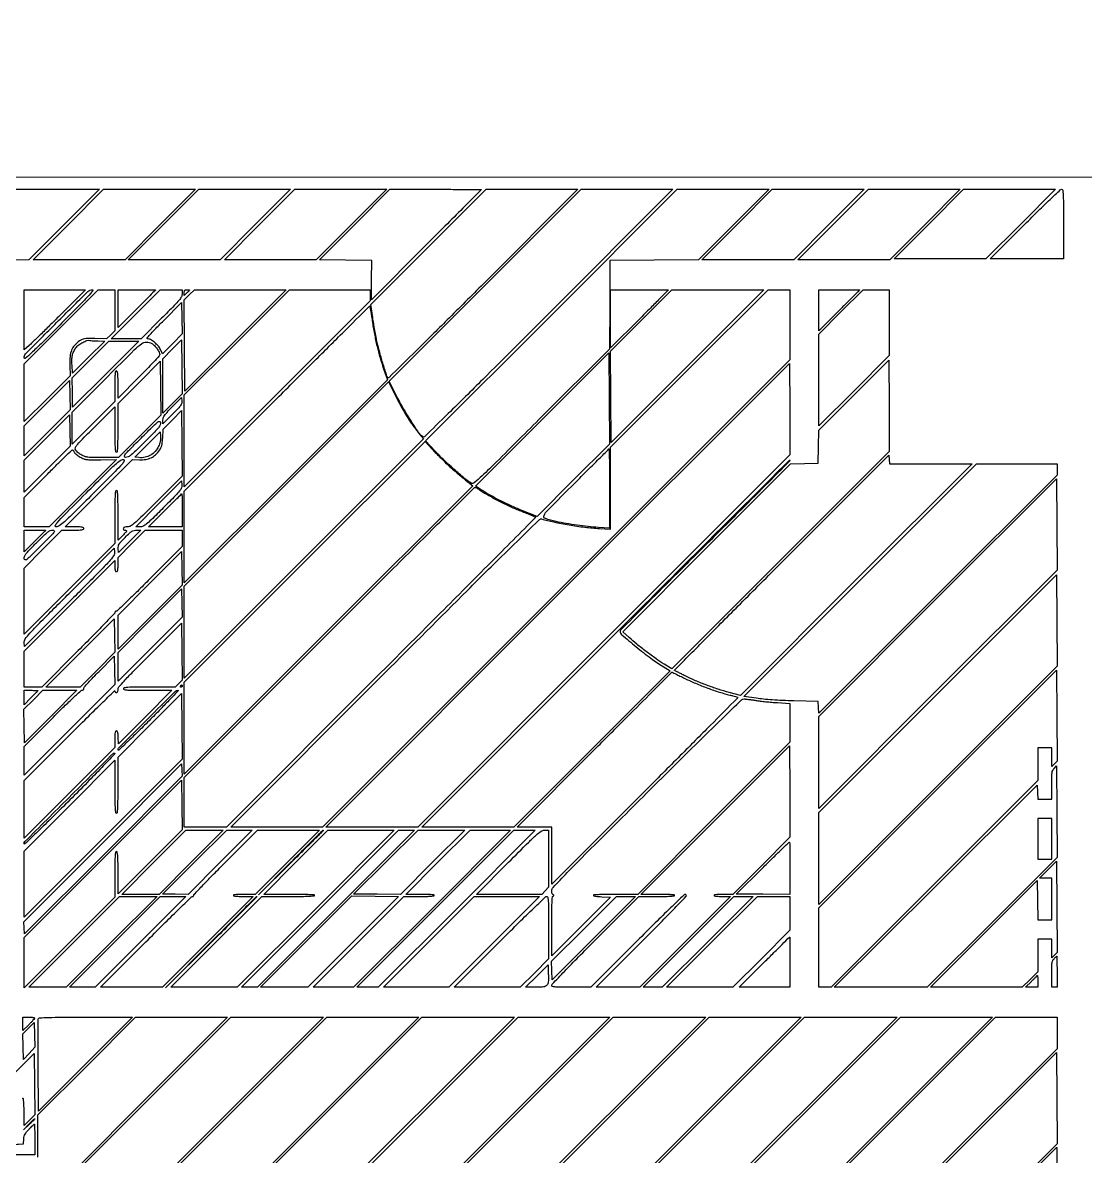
# Model space of a CAD drawing. Extents: x 0 to 1066, y 0 to 761.
# Drawn here: x 296.1 to 380.2, y 671.6 to 761.4 of the extents above; entities that cross this region are included whole.
import ezdxf

# ---------------------------------------------------------------- set-up
doc = ezdxf.new("R2010")
doc.units = 0
doc.header["$MEASUREMENT"] = 0

msp = doc.modelspace()

# ---------------------------------------------------------------- linework, layer by layer
for points in [[(183.390323, 95.266879, 0.000001), (192.989143, 95.254457, 0.000118)], [(297.2844, 671.5548), (297.2844, 673.225309), (297.2844, 674.895818), (301.154505, 678.766609), (305.02461, 682.6374), (308.662682, 682.6374), (312.300754, 682.6374), (293.9004, 664.2369, -0.000357)], [(295.48665, 678.259435), (296.9883, 679.762887), (297.010778, 677.332029), (297.033257, 674.901171), (296.608928, 674.476843), (296.1846, 674.052514), (296.1846, 675.130157, 0.006036), (296.179195, 675.577876, 0.013551), (296.16179, 675.917239, 0.008579), (296.137133, 676.174631, 0.381589), (296.1, 676.2078, 0.384315), (296.062573, 676.174047, 0.007604)], [(280.73336, 651.112226, -0.000025), (275.459047, 645.880515, -0.197846)]]:
    msp.add_lwpolyline(points, format="xyb")
for points in [[(409.06215, 749.15415), (40.8618, 749.132981), (40.8618, 380.65769), (40.8618, 12.1824), (501.2973, 12.1824), (961.7328, 12.1824), (961.7328, 380.646631), (961.7328, 749.110861), (961.41555, 749.1633, 0.040886), (961.153339, 749.184871, 0.000002), (934.190609, 749.194398, 0.000089), (904.448031, 749.199508, 0.000054), (869.1804, 749.195529, -0.000029), (813.61687, 749.186499, -0.000004), (696.10453, 749.175037, -0.000004), (556.774728, 749.163736, -0.000004)], [(332.3934, 748.180942, -0.198282), (332.387187, 748.165891, -0.000008), (331.115735, 746.888303, -0.000384), (329.711681, 745.479687, -0.000231), (328.043903, 743.810602), (323.694405, 739.461719), (323.708153, 741.01911), (323.7219, 742.5765), (321.651228, 742.599197), (319.580555, 742.621895), (322.369847, 745.412147), (325.159139, 748.2024), (328.776269, 748.2024, -0.000556), (330.163261, 748.200858, -0.000927), (331.330868, 748.196097, -0.000035), (332.384623, 748.189772, -0.412437)], [(332.567524, 740.720224, -0.000626), (329.694215, 737.85397, -0.001043), (327.265325, 735.447165, -0.000045), (325.070269, 733.28151, -0.34592), (325.023867, 733.276268, -0.178098), (324.92487, 733.402587, -0.002555), (324.630655, 734.330279, -0.007754), (324.354705, 735.266973, -0.013036), (324.155926, 736.0623, -0.006914), (324.066176, 736.493915, -0.003746), (323.967128, 737.027028, -0.003731), (323.874411, 737.571252, -0.005885), (323.803849, 738.03968), (323.658744, 739.086459), (328.216128, 743.64443), (332.773512, 748.2024), (336.411427, 748.2024), (340.049342, 748.2024)], [(337.72707, 738.35037, -0.000394), (332.513795, 733.145166, -0.00235), (329.778598, 730.444022, -0.000585), (327.891198, 728.601878, -0.383503), (327.756977, 728.596548, -0.068904), (327.43691, 728.946741, -0.008329), (326.857842, 729.818684, -0.010609), (326.260037, 730.79733, -0.014709), (325.769276, 731.700538), (325.108427, 733.006976), (332.705787, 740.604688), (340.303147, 748.2024), (343.940988, 748.2024), (347.578828, 748.2024)], [(352.402212, 745.411512), (349.612285, 742.620625), (346.099993, 742.598562), (342.5877, 742.5765), (342.565638, 739.064438), (342.543576, 735.552376), (337.17669, 730.18599, -0.000399), (333.605065, 726.620391, -0.007408), (332.459078, 725.511519, -0.016017), (331.835314, 724.962122, -0.304264), (331.589315, 724.937606, -0.05228), (331.17003, 725.221914, -0.00637), (330.328453, 725.949771, -0.008224), (329.458454, 726.747758, -0.01469), (328.773972, 727.435915), (327.988645, 728.273277), (337.952938, 738.237839), (347.917231, 748.2024), (351.554685, 748.2024), (355.192139, 748.2024)], [(378.5004, 745.4529), (378.5004, 742.7034), (375.603338, 742.7034), (372.706276, 742.7034), (375.4548, 745.4529, -0.002502), (376.52384, 746.511668, -0.004074), (377.443043, 747.398399, -0.000949), (378.251154, 748.16244, -0.191147), (378.351862, 748.2024, -0.366448), (378.440898, 748.127024, -0.027962), (378.478107, 747.789755, -0.012466), (378.49693, 747.141799, -0.001027)], [(299.018039, 738.213982, -0.001413), (298.211349, 737.409357, -0.001828), (297.466492, 736.675976, -0.001377), (296.838304, 736.065348, -0.016325), (296.58645, 735.837305), (296.1846, 735.496644), (296.1846, 737.873322), (296.1846, 740.25), (298.616189, 740.25), (301.047778, 740.25)], [(303.3756, 738.617469), (303.3756, 736.984939), (303.05081, 736.667789), (302.726019, 736.35064), (301.80296, 736.37567, 0.00519), (301.239261, 736.385101, 0.038928), (300.972995, 736.36604, 0.072425), (300.785232, 736.309215, 0.043726), (300.5838, 736.192306, 0.052026), (300.18225, 735.842085, 0.091253), (299.945974, 735.471514, 0.075565), (299.83145, 734.992687, 0.026695), (299.80985, 734.2857), (299.829171, 733.4397), (298.006885, 731.621538), (296.1846, 729.803376), (296.1846, 732.086391), (296.1846, 734.369406), (299.123997, 737.309703), (302.063394, 740.25), (302.719497, 740.25), (303.3756, 740.25)], [(299.018219, 737.456523, -0.001313), (297.528088, 735.973049, -0.008472), (296.761256, 735.238956, -0.009713), (296.284805, 734.81495, -0.587115), (296.198156, 734.846972, -0.238168), (296.303346, 735.17244, -0.00122), (298.766317, 737.648918, -0.001387), (301.227059, 740.097488, -0.197548), (301.598008, 740.25, -0.637399), (301.635165, 740.170218, -0.011646), (301.232024, 739.712752, -0.008559), (300.506192, 738.953301, -0.001282)], [(308.7054, 739.933544, -0.120621), (308.646955, 739.694802, -0.054168), (308.466567, 739.424451, -0.020207), (308.080243, 738.998828, -0.001865), (307.077664, 737.987744), (305.449927, 736.3584), (304.265403, 736.3584), (303.08088, 736.3584), (305.0253, 738.3042), (306.96972, 740.25), (307.83756, 740.25), (308.7054, 740.25)], [(306.5904, 740.227943, -0.19707), (306.584107, 740.212598, -0.000076), (306.155503, 739.778002, -0.001152), (305.677558, 739.295749, -0.000699), (305.1099, 738.7272), (303.6294, 737.248513), (303.6294, 738.749257), (303.6294, 740.25), (305.1099, 740.25, -0.001396), (305.677598, 740.248415, -0.002328), (306.155503, 740.243521, -0.000219), (306.581497, 740.236988, -0.409602)], [(309.2976, 740.222447, -0.184988), (309.291006, 740.205234, -0.005011), (309.235472, 740.144621, -0.009762), (309.167152, 740.07434, -0.006459), (309.0861, 739.9962), (308.8746, 739.797506), (308.8746, 740.023753, -0.03903), (308.883779, 740.141159, -0.150031), (308.915521, 740.206225, -0.160006), (308.976911, 740.239903, -0.04614), (309.0861, 740.25, -0.012232), (309.167187, 740.248016, -0.020157), (309.235472, 740.241906, -0.015163), (309.288605, 740.233339, -0.359543)], [(356.8428, 737.479422), (356.8428, 734.708845), (338.336622, 716.202522), (319.830445, 697.6962), (316.192682, 697.6962), (312.55492, 697.6962), (324.77951, 709.923765, -0.000315), (331.292463, 716.430108, -0.001921), (334.672382, 719.776533, -0.000453), (336.998178, 722.057513, -0.27274), (337.1733, 722.100784, 0.020312), (338.137282, 721.854974, 0.010891), (339.344104, 721.626285, 0.010721), (340.609663, 721.442703, 0.014412), (341.76285, 721.334223), (342.63, 721.277803), (342.63, 724.524439), (342.63, 727.771074), (348.869036, 734.010537), (355.108071, 740.25), (355.975436, 740.25), (356.8428, 740.25)], [(347.1984, 740.228262, -0.197716), (347.192149, 740.213072, -0.000031), (346.527416, 739.542272, -0.000739), (345.790038, 738.800451, -0.000446), (344.9142, 737.9235), (342.63, 735.640475), (342.63, 737.945238), (342.63, 740.25), (344.9142, 740.25, -0.000892), (345.790078, 740.248438, -0.001487), (346.527416, 740.243615, -0.000089), (347.189555, 740.237195, -0.411325)], [(362.3418, 740.228015, -0.197214), (362.335516, 740.212704, -0.000064), (361.869626, 739.740805, -0.001059), (361.350718, 739.217559, -0.000641), (360.7344, 738.6003), (359.127, 736.99457), (359.127, 738.622285), (359.127, 740.25), (360.7344, 740.25, -0.001282), (361.350758, 740.24842, -0.002138), (361.869626, 740.243542, -0.000184), (362.332909, 740.237035, -0.409998)], [(307.932804, 735.966457), (307.155487, 735.185895), (306.986473, 735.527502, 0.066514), (306.79785, 735.807832, 0.04069), (306.509688, 736.084111, 0.040528), (306.202509, 736.295169, 0.130989), (305.96529, 736.3584, -0.617556), (305.936224, 736.416431, -0.019292), (306.150894, 736.681516, -0.013347), (306.54026, 737.102865, -0.003006), (307.225833, 737.797722), (308.6631, 739.237045), (308.68661, 737.992032), (308.71012, 736.747019)], [(323.759058, 737.79118, 0.009728), (323.932828, 736.751479, 0.011642), (324.138173, 735.780169, 0.012248), (324.377699, 734.865489, 0.01363), (324.654177, 733.99601), (324.961308, 733.114119), (316.917954, 725.070765), (308.8746, 717.027411), (308.8746, 720.664974), (308.8746, 724.302537), (316.210034, 731.638335, -0.000296), (319.024475, 734.44959, -0.000493), (321.39748, 736.812445, -0.00001), (323.549572, 738.951026, -0.413286), (323.568604, 738.950996, -0.156476), (323.579885, 738.929059, -0.000443), (323.634094, 738.600756, -0.002562), (323.693247, 738.228614, -0.00159)], [(302.063242, 736.190355), (302.569784, 736.1892), (301.301842, 734.918333), (300.0339, 733.647467), (299.987701, 734.262683, -0.02215), (299.973582, 734.723001, -0.051227), (300.013563, 735.066135, -0.060668), (300.116353, 735.357138, -0.044366), (300.295468, 735.649672, -0.069896), (300.518053, 735.875735, -0.040425), (300.839272, 736.082888, -0.03965), (301.165615, 736.225782, -0.147199), (301.3875, 736.234919, 0.038476), (301.483636, 736.217999, 0.007864), (301.655794, 736.203922, 0.00824), (301.856905, 736.193985, 0.007654)], [(306.2956, 735.992335, -0.063535), (306.509697, 735.822142, -0.037339), (306.720139, 735.57108, -0.036884), (306.880969, 735.308304, -0.119436), (306.9288, 735.110923, -0.185225), (306.891163, 735.012812, -0.002445), (306.444201, 734.520829, -0.006624), (305.911411, 733.95533, -0.004255), (305.2791, 733.3128), (303.6294, 731.664727), (303.6294, 732.742564, 0.003775), (303.624967, 733.329666, 0.02553), (303.60576, 733.619611, 0.058137), (303.56912, 733.773773, 0.315184), (303.5025, 733.8204, 0.327109), (303.434987, 733.77094, 0.050401), (303.398975, 733.598193, 0.022926), (303.379941, 733.275759, 0.00328), (303.3756, 732.614057), (303.3756, 731.407714), (301.6836, 729.7173), (299.9916, 728.026886), (299.9916, 729.294633), (299.9916, 730.56238), (302.836249, 733.407952, -0.001261), (304.918541, 735.480441, -0.034737), (305.502501, 735.983459, -0.163245), (305.883217, 736.108776, -0.135597)], [(305.344043, 728.642401), (303.6717, 726.971793), (302.38496, 726.962467, -0.003481), (301.608367, 726.962245, -0.026331), (301.242459, 726.983978, -0.053303), (300.996329, 727.038625, -0.046796), (300.755654, 727.145673, -0.025092), (300.614559, 727.234568, -0.020902), (300.473889, 727.342436, -0.021409), (300.353329, 727.452249, -0.052338), (300.277502, 727.545137, -0.220975), (300.251998, 727.719694, -0.098379), (300.363112, 727.93003, -0.024462), (300.688073, 728.292384, -0.00136), (301.758758, 729.368909), (303.3756, 730.985751), (303.3756, 729.188275, 0.002035), (303.379692, 728.183194, 0.015586), (303.398243, 727.711529, 0.028314), (303.431707, 727.449651, 0.361375), (303.5025, 727.3908, 0.365953), (303.573854, 727.4511, 0.025423), (303.606855, 727.732596, 0.014586), (303.625341, 728.236144, 0.001882), (303.6294, 729.314676), (303.6294, 731.238552), (305.30025, 732.911046), (306.9711, 734.583541), (306.993743, 732.448275), (307.016387, 730.313009)], [(339.680809, 725.161017), (336.81437, 722.294579), (335.597935, 722.777408, -0.012609), (334.718394, 723.152455, -0.011158), (333.821819, 723.58621, -0.011541), (332.992195, 724.035127, -0.019369), (332.319978, 724.45452), (331.950456, 724.70545), (337.226778, 729.982309), (342.5031, 735.259167), (342.525174, 731.643312), (342.547247, 728.027456)], [(356.103474, 718.829258), (347.4945, 710.223465), (346.868924, 710.6071, -0.01646), (346.236102, 711.024444, -0.008292), (345.464687, 711.58988, -0.008294), (344.705985, 712.185665, -0.015152), (344.1105, 712.700181), (343.6029, 713.166356), (350.241472, 719.810952), (356.880044, 726.455548), (357.982372, 726.479024), (359.0847, 726.5025), (359.107553, 727.8138), (359.130405, 729.1251), (361.899353, 731.89626), (364.6683, 734.667421), (364.690374, 731.051236), (364.712448, 727.435051)], [(326.689313, 729.919083, 0.00483), (326.896779, 729.619069, 0.004025), (327.122871, 729.304189, 0.004063), (327.33448, 729.019321, 0.01102), (327.490524, 728.82198), (327.811243, 728.43426), (318.342921, 718.966222), (308.8746, 709.498183), (308.8746, 713.135677), (308.8746, 716.773171), (316.965901, 724.864801), (325.057201, 732.956431), (325.633011, 731.792449, 0.007586), (325.888635, 731.294852, 0.005921), (326.180821, 730.762005, 0.005991), (326.464823, 730.272135, 0.014495)], [(307.950416, 730.40166), (307.1826, 729.633843), (307.1826, 729.927698, -0.085784), (307.215267, 730.116698, -0.069337), (307.310635, 730.299548, -0.034961), (307.507811, 730.538893, -0.005838), (307.92285, 730.966346), (308.6631, 731.71114), (308.690666, 731.440308, -0.099879), (308.673132, 731.261339, -0.080786), (308.587621, 731.087865, -0.036534), (308.393601, 730.853854, -0.005031)], [(306.698061, 723.479949, -0.001426), (305.437744, 722.225981, -0.016867), (304.931063, 721.757459, -0.046178), (304.622318, 721.536917, -0.132767), (304.370311, 721.4688, 0.066577), (304.159133, 721.440556, 0.206226), (304.049054, 721.352866, 0.386927), (304.072644, 721.259306, 0.108226), (304.226317, 721.199734, -0.149384), (304.29516, 721.166412, -0.338484), (304.304414, 721.112719, -0.072484), (304.233737, 721.015129, -0.006177), (304.014817, 720.795536), (303.6294, 720.418371), (303.6294, 722.381786, 0.001838), (303.625351, 723.483295, 0.014299), (303.606883, 723.996814, 0.024605), (303.574022, 724.284477, 0.367255), (303.5025, 724.3452, 0.371182), (303.430451, 724.283167, 0.022153), (303.398032, 723.975013, 0.013424), (303.379621, 723.428505, 0.001707), (303.3756, 722.250977), (303.3756, 720.156754), (299.7801, 716.562), (296.1846, 712.967246), (296.1846, 715.588615), (296.1846, 718.209984), (297.685369, 719.712492), (299.186137, 721.215), (300.054169, 721.215, 0.00499), (300.519555, 721.219645, 0.031311), (300.756378, 721.239242, 0.074308), (300.881058, 721.276925, 0.289977), (300.9222, 721.3419, 0.269978), (300.885032, 721.405717, 0.086752), (300.777759, 721.444022, 0.036304), (300.573497, 721.463963, 0.006185), (300.182454, 721.4688), (299.442707, 721.4688), (302.107104, 724.135164), (304.7715, 726.801528), (305.3214, 726.782522, 0.046508), (305.832688, 726.812416, 0.074044), (306.250538, 726.941292, 0.076075), (306.604913, 727.183134, 0.051985), (306.925475, 727.55143, 0.044791), (307.028094, 727.729494, 0.048347), (307.094268, 727.918561, 0.03519), (307.136033, 728.162297, 0.011654), (307.163618, 728.52433), (307.199799, 729.2097), (307.93145, 729.951776), (308.6631, 730.693852), (308.6855, 728.092475), (308.707901, 725.491098)], [(305.772992, 728.223069, -0.002791), (305.025997, 727.483135, -0.023548), (304.672443, 727.168018, -0.056199), (304.436511, 727.017254, -0.114581), (304.223539, 726.9678, -0.338658), (304.134557, 727.035877, -0.239878), (304.161386, 727.164142, -0.025665), (304.441679, 727.47837, -0.00119), (305.449181, 728.492586, -0.001265), (306.452168, 729.492391, -0.025102), (306.775051, 729.781978, -0.191473), (306.917868, 729.826551, -0.363088), (306.998634, 729.747855, -0.134314), (306.965556, 729.549474, -0.061279), (306.826067, 729.324322, -0.024246), (306.520138, 728.97939, -0.002634)], [(306.840402, 727.848253, -0.070647), (306.568501, 727.443826, -0.078845), (306.203581, 727.148444, -0.079301), (305.767019, 726.981705, -0.072585), (305.286343, 726.952034), (304.955186, 726.979672), (305.963143, 727.991092), (306.9711, 729.002511), (306.997112, 728.614109, -0.031987), (306.997686, 728.417292, -0.035215), (306.972709, 728.228351, -0.034369), (306.920704, 728.04084, -0.027903)], [(330.413335, 725.789679, 0.001539), (330.757065, 725.499547, 0.001826), (331.083592, 725.227678, 0.001585), (331.360672, 725.00016, 0.011685), (331.495776, 724.8951), (331.724181, 724.7259), (320.29939, 713.305018), (308.8746, 701.884135), (308.8746, 705.521678), (308.8746, 709.15922), (318.409034, 718.693935), (327.943468, 728.228649), (328.751384, 727.371853, 0.008374), (329.122614, 726.991144, 0.005111), (329.572848, 726.553661, 0.005122), (330.027963, 726.129194, 0.009051)], [(300.159379, 727.393454, 0.077093), (300.218892, 727.314397, 0.020488), (300.336771, 727.208764, 0.020277), (300.482423, 727.098235, 0.019629), (300.6381, 726.998595, 0.03517), (300.906783, 726.86555, 0.065258), (301.141567, 726.80331, 0.032424), (301.47543, 726.78192, 0.003341), (302.265094, 726.787865), (303.5025, 726.805449), (300.838104, 724.137124), (298.173707, 721.4688), (297.179154, 721.4688), (296.1846, 721.4688), (296.1846, 722.63136), (296.1846, 723.79392), (298.066245, 725.67696, -0.001522), (298.792056, 726.398901, -0.002477), (299.413128, 727.006857, -0.000349), (299.967101, 727.543034, -0.194492), (300.009068, 727.56, -0.17445), (300.038384, 727.549451, -0.036452), (300.078458, 727.511077, -0.034176), (300.120769, 727.457218, -0.026546)], [(342.5454, 724.505274), (342.5454, 721.365948), (341.67825, 721.424273, -0.009732), (340.852892, 721.495947, -0.008383), (339.988683, 721.602653, -0.008383), (339.12854, 721.738271, -0.009732), (338.3154, 721.896856, -0.029143), (337.469175, 722.13137, -0.451385), (337.366383, 722.3785, -0.081881), (337.656743, 722.787605, -0.001146), (339.801118, 724.94262, -0.000375), (340.838331, 725.978656, -0.000622), (341.715051, 726.850893, -0.000022), (342.508609, 727.638361, -0.1979), (342.523754, 727.6446, -0.412141), (342.532658, 727.635759, -0.000047), (342.539042, 726.722423, -0.001078), (342.543845, 725.709051, -0.000646)], [(301.6836, 724.1337, -0.001107), (300.051502, 722.508201, -0.012044), (299.376691, 721.870578, -0.027787), (298.979416, 721.551006, -0.156731), (298.723607, 721.4688, -0.546342), (298.658498, 721.570215, -0.074413), (298.826791, 721.828278, -0.013911), (299.366874, 722.403099, -0.000785), (301.0914, 724.1337, -0.001107), (302.723498, 725.759199, -0.012044), (303.398309, 726.396822, -0.027787), (303.795584, 726.716394, -0.156731), (304.051393, 726.7986, -0.546342), (304.116502, 726.697185, -0.074413), (303.948209, 726.439122, -0.013911), (303.408126, 725.864301, -0.000785)], [(350.135971, 719.999635, 0.000684), (347.548348, 717.425836, 0.001129), (345.370067, 715.243425, 0.000071), (343.415566, 713.275797, 0.204213), (343.389121, 713.209397, 0.212816), (343.524997, 712.923187, 0.005296), (344.659633, 711.972159, 0.012163), (345.829841, 711.058928, 0.02536), (346.792061, 710.417948), (347.358623, 710.080692), (341.165947, 703.888446), (334.973271, 697.6962), (331.335778, 697.6962), (327.698284, 697.6962), (342.245821, 712.243921, -0.000304), (347.827388, 717.818768, -0.000508), (352.533494, 722.503962, -0.00001), (356.800919, 726.743629, -0.421839), (356.839229, 726.743006, -0.404747), (356.838717, 726.703776, -0.000049), (354.889069, 724.742078, -0.001099), (352.720628, 722.570227, -0.000659)], [(367.993568, 726.4602), (371.266808, 726.4602), (362.097645, 717.290745), (352.928482, 708.12129), (352.030391, 708.357406, -0.013916), (351.159157, 708.612581, -0.011706), (350.251191, 708.929847, -0.011749), (349.363155, 709.287705, -0.014396), (348.552, 709.664988, -0.001542), (348.241174, 709.821795, -0.002367), (347.97302, 709.959716, -0.000789), (347.741984, 710.080395, -0.066615), (347.709604, 710.103315, -0.423574), (347.708987, 710.133449, -0.000019), (350.178767, 712.625579, -0.000687), (352.913547, 715.377327, -0.000412), (356.169604, 718.639223), (364.6683, 727.139154), (364.694314, 726.799677), (364.720329, 726.4602)], [(377.9928, 726.015908), (377.9928, 725.571615), (368.564877, 716.143977), (359.136954, 706.716338), (359.110827, 707.176519), (359.0847, 707.6367), (357.1389, 707.686938, -0.004829), (356.25719, 707.718226, -0.006123), (355.443524, 707.764962, -0.006756), (354.737445, 707.823796, -0.01433), (354.193117, 707.89236), (353.193134, 708.047544), (362.399172, 717.253872), (371.605209, 726.4602), (374.799004, 726.4602), (377.9928, 726.4602)], [(307.210592, 722.977276, -0.001918), (306.25203, 722.024938, -0.023253), (305.866119, 721.67832, -0.065983), (305.612802, 721.521777, -0.105832), (305.365319, 721.4688), (305.026776, 721.4688), (306.844938, 723.289449), (308.6631, 725.110098), (308.690211, 724.797925, -0.121788), (308.653715, 724.565507, -0.071194), (308.50791, 724.322423, -0.023777), (308.170166, 723.945, -0.001825)], [(332.335857, 724.358995, 0.019602), (332.990414, 723.951293, 0.011189), (333.810095, 723.508288, 0.010928), (334.687659, 723.083014, 0.013508), (335.5236, 722.727228, -0.000829), (335.964185, 722.552768, -0.001308), (336.341582, 722.401459, -0.000297), (336.672249, 722.267653, -0.055827), (336.70442, 722.250217, -0.466296), (336.70666, 722.225394, -0.000007), (333.129419, 718.628766, -0.000419), (329.179447, 714.66415, -0.000251), (324.47983, 709.95973), (312.216519, 697.6962), (310.545559, 697.6962), (308.8746, 697.6962), (308.8746, 699.663034), (308.8746, 701.629868), (320.358933, 713.114434, -0.000283), (324.767476, 717.518072, -0.000471), (328.490152, 721.225409, -0.000013), (331.864052, 724.578919, -0.198118), (331.912741, 724.599, -0.121117), (331.955736, 724.58843, -0.008465), (332.065689, 724.528499, -0.011608), (332.195334, 724.450928, -0.008464)], [(308.7054, 722.7801), (308.7054, 721.4688), (307.373974, 721.4688), (306.042547, 721.4688), (307.3518, 722.7801, -0.000793), (307.855388, 723.282878, -0.001306), (308.282973, 723.706206, -0.000097), (308.667826, 724.085093, -0.196833), (308.683226, 724.0914, -0.408941), (308.692312, 724.082477, -0.000281), (308.698886, 723.706206, -0.002643), (308.703807, 723.282918, -0.001584)], [(297.8766, 721.192263, -0.195692), (297.870227, 721.176604, -0.000243), (297.628088, 720.928625, -0.002064), (297.354958, 720.651477, -0.001263), (297.0306, 720.3267), (296.1846, 719.483874), (296.1846, 720.349437), (296.1846, 721.215), (297.0306, 721.215, -0.002519), (297.354997, 721.213366, -0.004199), (297.628088, 721.208321, -0.000709), (297.86759, 721.201544, -0.405539)], [(308.7054, 720.559862), (308.7054, 719.904724), (306.14677, 717.345062, -0.001944), (305.158199, 716.363752, -0.003142), (304.308521, 715.537301, -0.000561), (303.554239, 714.814432, -0.193101), (303.48187, 714.7854, 0.098102), (303.441312, 714.777365, 0.09772), (303.406817, 714.754469, 0.098162), (303.383716, 714.720287, 0.099983), (303.3756, 714.680103, -0.193789), (303.346597, 714.608083, -0.000434), (302.52458, 713.754449, -0.00276), (301.589208, 712.795436, -0.001701), (300.47851, 711.676803), (297.58142, 708.7788), (296.88301, 708.7788), (296.1846, 708.7788), (296.1846, 710.196223), (296.1846, 711.613646), (299.7801, 715.2084), (303.3756, 718.803154), (303.3756, 718.359377, 0.013045), (303.381343, 718.139282, 0.056647), (303.402798, 718.010713, 0.120646), (303.442319, 717.941471, 0.205838), (303.5025, 717.9156, 0.236549), (303.564487, 717.946664, 0.106038), (303.60354, 718.031729, 0.045869), (303.624165, 718.192698, 0.00894), (303.6294, 718.485474), (303.6294, 719.055347), (304.706829, 720.135174), (305.784259, 721.215), (307.244829, 721.215), (308.7054, 721.215)], [(297.494842, 719.943838, -0.00144), (296.651989, 719.103696, -0.030684), (296.386912, 718.871412, -0.256467), (296.269127, 718.852875, -0.288371), (296.199383, 718.942134, -0.118473), (296.224791, 719.13049, -0.070787), (296.33595, 719.328627, -0.029349), (296.583753, 719.616179, -0.003531), (297.170961, 720.213296, -0.003778), (297.759332, 720.794356, -0.028353), (298.055048, 721.051063, -0.063848), (298.263865, 721.173606, -0.101134), (298.46642, 721.215, -0.251483), (298.569349, 721.159735, -0.31975), (298.565822, 721.054947, -0.031559), (298.343095, 720.79879, -0.001333)], [(304.558488, 720.324175), (303.6717, 719.433351), (303.644662, 719.745069, -0.063084), (303.652379, 719.940413, -0.096728), (303.711601, 720.098549, -0.050532), (303.854509, 720.28569, -0.007101), (304.192294, 720.635894, -0.007759), (304.535454, 720.971137, -0.048379), (304.7291, 721.1219, -0.08576), (304.89691, 721.191614, -0.055718), (305.10612, 721.215), (305.445277, 721.215)], [(299.807239, 715.572923), (296.2269, 711.990828), (296.199761, 712.303105, -0.178122), (296.277985, 712.590369, -0.030313), (296.640202, 713.039196, -0.01073), (297.406867, 713.844088, -0.000654), (299.752961, 716.197477), (303.3333, 719.779572), (303.360439, 719.467295, -0.178122), (303.282215, 719.180031, -0.030313), (302.919998, 718.731204, -0.01073), (302.153333, 717.926312, -0.000654)], [(308.436416, 709.059234), (308.164609, 708.7788), (306.108504, 708.7788, 0.001743), (304.953129, 708.774771, 0.013667), (304.416234, 708.756345, 0.02283), (304.114065, 708.723799, 0.370094), (304.0524, 708.6519, 0.365957), (304.112702, 708.580545, 0.02542), (304.394219, 708.547545, 0.014585), (304.897802, 708.529059, 0.001881), (305.976415, 708.525), (307.900431, 708.525), (305.786065, 706.408743), (303.6717, 704.292486), (303.646513, 704.801343, 0.011936), (303.628437, 705.047409, 0.046517), (303.59962, 705.197118, 0.091559), (303.55754, 705.28084, 0.234789), (303.498463, 705.3102, 0.265547), (303.438057, 705.275685, 0.087076), (303.400711, 705.17612, 0.038763), (303.380676, 704.990735, 0.007541), (303.3756, 704.654177), (303.3756, 703.998154), (299.7801, 700.4034), (296.1846, 696.808646), (296.1846, 699.092846), (296.1846, 701.377046), (299.7801, 704.9718, -0.001374), (301.158998, 706.342854, -0.002344), (302.319422, 707.47964, -0.000313), (303.345317, 708.474009, -0.662326), (303.3756, 708.461177, 0.119671), (303.385359, 708.420985, 0.100683), (303.412877, 708.386754, 0.092057), (303.454032, 708.363766, 0.081632), (303.5025, 708.3558, 0.146063), (303.556262, 708.371848, 0.123207), (303.596688, 708.415638, 0.085694), (303.621488, 708.488203, 0.039608), (303.6294, 708.58793, -0.175172), (303.702175, 708.78928, -0.011874), (304.109286, 709.255899, -0.009419), (304.798551, 709.981127, -0.00159), (306.14625, 711.338028), (308.6631, 713.855996), (308.685661, 711.597832), (308.708223, 709.339667)], [(299.782684, 705.397631), (296.1846, 701.799547), (296.1846, 702.940936), (296.1846, 704.082325), (298.404751, 706.303662, -0.003131), (299.266528, 707.155168, -0.004964), (300.016399, 707.872482, -0.001389), (300.674414, 708.486107, -0.18914), (300.773551, 708.525, 0.093124), (300.831664, 708.535918, 0.102448), (300.879662, 708.567064, 0.103064), (300.911144, 708.614534, 0.095337), (300.9222, 708.671992, -0.17959), (300.957014, 708.765792, -0.004086), (301.27633, 709.130633, -0.008641), (301.665738, 709.553347, -0.005681), (302.12775, 710.02691), (303.3333, 711.234837), (303.357034, 710.115276), (303.380768, 708.995715)], [(348.514621, 709.467705, 0.014363), (349.370518, 709.078011, 0.011043), (350.325439, 708.700533, 0.011219), (351.268207, 708.375583, 0.018211), (352.08405, 708.147095, -0.007869), (352.31918, 708.086458, -0.012669), (352.517228, 708.026611, -0.006411), (352.678904, 707.97094, -0.31657), (352.6974, 707.944655, -0.19794), (352.681674, 707.906488, -0.000019), (350.535341, 705.744199, -0.000576), (348.159374, 703.356253, -0.000347), (345.3372, 700.5303), (337.977, 693.170465), (337.977, 695.433332), (337.977, 697.6962), (336.602469, 697.6962), (335.227938, 697.6962), (341.361, 703.8297, -0.000039), (343.713088, 706.181587, -0.000065), (345.693985, 708.161484), (347.495585, 709.961703, -0.198813), (347.499203, 709.9632, -0.113975), (347.503203, 709.962276, -0.000009), (347.799602, 709.817648, -0.000312), (348.126875, 709.657696, -0.000188)], [(297.2844, 708.501406, -0.193942), (297.277943, 708.485386, -0.000605), (297.122867, 708.324646, -0.003271), (296.945316, 708.143443, -0.002026), (296.7345, 707.9328), (296.1846, 707.387788), (296.1846, 707.956394), (296.1846, 708.525), (296.7345, 708.525, -0.004021), (296.945356, 708.523304, -0.006699), (297.122867, 708.518069, -0.001796), (297.275293, 708.510981, -0.399625)], [(306.082383, 706.113482, -0.002467), (305.15572, 705.195495, -0.004197), (304.370717, 704.438302, -0.000792), (303.681578, 703.786726, -0.547878), (303.640257, 703.797129, -0.28358), (303.677389, 703.955071, -0.000402), (305.925337, 706.207712, -0.000506), (308.161746, 708.440664, -0.198448), (308.365867, 708.525, -0.656866), (308.381454, 708.488982, -0.001046), (307.747448, 707.816617, -0.004288), (306.997809, 707.038424, -0.00247)], [(308.7054, 708.8634, -0.105053), (308.698542, 708.83112, -0.099167), (308.679082, 708.803651, -0.09642), (308.650007, 708.78524, -0.093332), (308.615807, 708.7788, -0.108972), (308.585779, 708.785423, -0.182303), (308.567891, 708.803651, -0.161196), (308.565259, 708.831074, -0.082592), (308.5785, 708.8634, -0.029505), (308.601257, 708.895783, -0.035638), (308.626386, 708.923149, -0.038439), (308.650265, 708.942455, -0.151918), (308.668093, 708.948, -0.210953), (308.682359, 708.941701, -0.081139), (308.694441, 708.923149, -0.061769), (308.702664, 708.895789, -0.042167)], [(302.446251, 696.809294), (296.1846, 690.547642), (296.1846, 693.170544), (296.1846, 695.793446), (299.7801, 699.3882), (303.3756, 702.982954), (303.3756, 700.889477, 0.001708), (303.379621, 699.712382, 0.013428), (303.398032, 699.166063, 0.022166), (303.430454, 698.858026, 0.371161), (303.5025, 698.796, 0.374483), (303.575021, 698.859175, 0.020111), (303.607041, 699.187188, 0.012677), (303.625403, 699.765469, 0.001598), (303.6294, 701.01623), (303.6294, 703.23646), (306.14625, 705.754413), (308.6631, 708.272366), (308.685501, 705.671655), (308.707903, 703.070945)], [(354.136456, 707.727184, 0.01002), (354.482434, 707.677546, 0.004556), (354.936676, 707.625837, 0.004509), (355.416717, 707.579989, 0.006175), (355.849606, 707.547961), (356.8428, 707.4868), (356.8428, 705.95457), (356.8428, 704.422341), (350.815272, 698.39437), (344.787744, 692.3664), (343.032072, 692.3664, 0.003644), (342.309667, 692.361135, 0.007907), (341.754967, 692.344272, 0.00293), (341.310256, 692.321097, 0.397348), (341.2764, 692.285221, 0.355101), (341.303347, 692.252063, 0.012796), (341.475509, 692.220671, 0.018412), (341.694353, 692.194738, 0.011224), (341.954217, 692.179471), (342.632035, 692.1549), (340.304517, 689.828977), (337.977, 687.503054), (337.977, 689.843077, -0.00201), (337.981698, 691.011632, -0.009047), (337.999552, 691.6946, -0.007222), (338.02634, 692.150636, -0.271665), (338.08275, 692.23245, 0.029131), (338.134142, 692.260184, 0.260055), (338.1462, 692.2818, 0.260055), (338.134142, 692.303416, 0.029131), (338.08275, 692.33115, -0.153023), (338.042088, 692.368301, -0.049999), (338.008064, 692.443106, -0.044373), (337.984799, 692.538891, -0.037413), (337.977, 692.642976, -0.191656), (338.085534, 692.915723, -0.003363), (339.204827, 694.083587, -0.003903), (341.080602, 695.984674, -0.000415), (345.48525, 700.372312, -0.00057), (349.322355, 704.179577, -0.002851), (351.487396, 706.298583, -0.001061), (353.003662, 707.759558, -0.189819), (353.205, 707.842209, -0.029506), (353.328167, 707.836708, -0.004809), (353.565859, 707.809673, -0.005285), (353.845308, 707.772162, -0.004633)], [(354.581261, 694.630951), (352.317875, 692.3664), (351.577038, 692.3664, 0.00948), (351.278198, 692.360733, 0.018948), (351.042559, 692.342835, 0.015056), (350.865976, 692.317263, 0.364143), (350.8362, 692.2818, 0.356941), (350.864705, 692.246958, 0.017757), (351.021169, 692.221081, 0.021043), (351.23041, 692.202975, 0.011059), (351.491477, 692.1972), (352.146754, 692.1972), (348.552, 688.6017), (344.957246, 685.0062), (343.222946, 685.0062), (341.488646, 685.0062), (345.062623, 688.580919, 0.00138), (346.432874, 689.959041, 0.002251), (347.586744, 691.13652, 0.000289), (348.607246, 692.188539, 0.194813), (348.6366, 692.261019, 0.099749), (348.628496, 692.301235, 0.098109), (348.605429, 692.335444, 0.097776), (348.570984, 692.358358, 0.098332), (348.530485, 692.3664, 0.194959), (348.457468, 692.336804, 0.000277), (347.374727, 691.285371, 0.002203), (346.163302, 690.097242, 0.00135), (344.745, 688.6863), (341.065629, 685.0062), (339.521315, 685.0062, -0.002028), (338.594313, 685.009961, -0.021808), (338.219337, 685.029372, -0.063847), (338.034812, 685.071188, -0.31494), (337.977, 685.153868, -0.192812), (338.017441, 685.254841, -0.000607), (338.985685, 686.267235, -0.003254), (340.097519, 687.411941, -0.001987), (341.424063, 688.749368), (344.871126, 692.1972), (346.288563, 692.1972, 0.004402), (346.886633, 692.202466, 0.010502), (347.330491, 692.219612, 0.005449), (347.670836, 692.243651, 0.390565), (347.706, 692.2818, 0.388774), (347.671252, 692.319734, 0.006053), (347.351795, 692.343907, 0.011131), (346.934134, 692.361106, 0.004724), (346.373778, 692.3664), (345.041556, 692.3664), (350.921028, 698.246358), (356.8005, 704.126316), (356.822573, 700.510909), (356.844647, 696.895502)], [(299.811732, 699.841845, -0.001826), (298.435179, 698.474651, -0.003104), (297.272664, 697.342591, -0.000462), (296.245815, 696.356814, -0.586741), (296.202117, 696.370196, -0.254816), (296.254595, 696.548263, -0.000192), (299.755511, 700.045007, -0.000179), (303.262394, 703.542513, -0.552327), (303.364932, 703.518985, -0.28296), (303.350904, 703.454903, -0.000309), (302.334228, 702.401461, -0.002629), (301.183952, 701.223519, -0.001596)], [(372.854534, 690.146832), (367.71442, 685.0062), (364.03406, 685.01055), (360.3537, 685.014901), (368.3907, 693.01395), (376.4277, 701.013), (376.452715, 700.4544), (376.477731, 699.8958), (377.023765, 699.8958), (377.5698, 699.8958), (377.5698, 701.011297, -0.003642), (377.574749, 701.690827, -0.032224), (377.598401, 701.989634, -0.074801), (377.653754, 702.173285, -0.078171), (377.76015, 702.329445), (377.9505, 702.532095), (377.972574, 698.909779), (377.994647, 695.287463)], [(306.169007, 694.948656), (303.6294, 692.40905), (303.6294, 694.079725, 0.002217), (303.62527, 695.011131, 0.016738), (303.606644, 695.450804, 0.031707), (303.572686, 695.693165, 0.356045), (303.5025, 695.7504, 0.3614), (303.431704, 695.691541, 0.028298), (303.398243, 695.429563, 0.015581), (303.379691, 694.957735, 0.002035), (303.3756, 693.952277), (303.3756, 692.154154), (299.7801, 688.5594), (296.1846, 684.964646), (296.1846, 686.95216), (296.1846, 688.939674), (302.42385, 695.17944), (308.6631, 701.419205), (308.685857, 699.453734), (308.708614, 697.488263)], [(317.0385, 694.9044), (314.501558, 692.3664), (313.633879, 692.3664, 0.007812), (313.278999, 692.360855, 0.016489), (313.00427, 692.343188, 0.011993), (312.7975, 692.318008, 0.372308), (312.7662, 692.2818, 0.367087), (312.796514, 692.246074, 0.013949), (312.982894, 692.220638, 0.018072), (313.231278, 692.202823, 0.008865), (313.548377, 692.1972), (314.330554, 692.1972), (310.7358, 688.6017), (307.141046, 685.0062), (304.687646, 685.0062), (302.234246, 685.0062), (305.829, 688.6017, -0.001382), (307.214856, 689.980202, -0.002254), (308.398968, 691.141022, -0.00029), (309.456894, 692.167634, -0.194861), (309.529877, 692.1972, 0.098178), (309.570379, 692.20523, 0.097738), (309.604826, 692.228111, 0.098145), (309.627895, 692.262271, 0.099906), (309.636, 692.30243, -0.192954), (309.664722, 692.374085, -0.000568), (310.375169, 693.116226, -0.003161), (311.187628, 693.952353, -0.001956), (312.152321, 694.92503), (314.668642, 697.4424), (317.122042, 697.4424), (319.575442, 697.4424)], [(319.2804, 691.2243), (313.062732, 685.0062), (310.440289, 685.0062), (307.817846, 685.0062), (311.4126, 688.6017), (315.007354, 692.1972), (317.101577, 692.1972, 0.002853), (317.999276, 692.202323, 0.007241), (318.651094, 692.219204, 0.002738), (319.158451, 692.242483, 0.399259), (319.1958, 692.2818, 0.398514), (319.158651, 692.321007, 0.002952), (318.67247, 692.344359, 0.007537), (318.046918, 692.361265, 0.002986), (317.187079, 692.3664), (315.178358, 692.3664), (317.7153, 694.9044), (320.252242, 697.4424), (322.875155, 697.4424), (325.498068, 697.4424)], [(319.8726, 697.420721, -0.198886), (319.866331, 697.405584, -0.000025), (319.12085, 696.660028, -0.000663), (318.294718, 695.836085, -0.0004), (317.31345, 694.861571), (314.7543, 692.3241), (317.291771, 694.88325, -0.000265), (318.841079, 696.444137, -0.002916), (319.466493, 697.066259, -0.00221), (319.843072, 697.433253, -0.661937)], [(328.5018, 691.2243), (322.284132, 685.0062), (320.676889, 685.0062), (319.069646, 685.0062), (322.6644, 688.6017), (326.259154, 692.1972), (327.465077, 692.1972, 0.005296), (327.969545, 692.202543, 0.012215), (328.348369, 692.219834, 0.007146), (328.636963, 692.244229, 0.385614), (328.671, 692.2818, 0.383039), (328.637523, 692.319088, 0.008058), (328.369745, 692.343653, 0.013074), (328.01722, 692.361017, 0.005767), (327.550579, 692.3664), (326.430158, 692.3664), (328.9671, 694.9044), (331.504042, 697.4424), (333.111755, 697.4424), (334.719468, 697.4424)], [(337.7232, 695.183378), (337.7232, 692.924355), (337.452804, 692.645378), (337.182409, 692.3664), (334.598083, 692.3664), (332.013758, 692.3664), (334.5507, 694.9044, -0.001078), (336.152885, 696.500354, -0.013641), (336.773815, 697.083483, -0.036647), (337.138489, 697.362713, -0.146078), (337.405421, 697.4424), (337.7232, 697.4424)], [(356.8428, 694.4391), (356.8428, 692.3664), (354.70665, 692.369081), (352.5705, 692.371763), (354.661758, 694.441781, -0.001005), (355.466799, 695.235449, -0.001649), (356.151896, 695.903732, -0.000156), (356.766771, 696.4992, -0.194668), (356.797908, 696.5118, -0.407347), (356.816269, 696.493866, -0.000461), (356.829613, 695.902944, -0.003384), (356.839574, 695.233875, -0.00203)], [(314.6274, 692.175677, -0.1989), (314.62116, 692.16061, -0.000012), (313.565009, 691.104407, -0.000466), (312.397518, 689.939089, -0.00028), (311.01075, 688.559027), (307.3941, 684.9639), (310.989227, 688.58055, -0.000182), (313.185517, 690.788378, -0.002052), (314.061387, 691.661017, -0.00112), (314.597377, 692.188297, -0.664413)], [(337.7232, 689.723784), (337.7232, 687.250368), (336.603425, 686.128284), (335.483651, 685.0062), (332.860249, 685.0062), (330.236846, 685.0062), (333.8316, 688.6017, -0.001889), (335.233818, 689.993651, -0.003167), (336.423993, 691.151454, -0.000582), (337.472361, 692.156119, -0.193085), (337.574777, 692.1972, -0.359016), (337.66263, 692.124785, -0.033043), (337.700781, 691.823593, -0.013826), (337.719689, 691.238157, -0.001159)], [(356.8428, 686.9943), (356.8428, 685.0062), (354.834225, 685.0062), (352.82565, 685.0062), (354.8124, 686.9943, -0.000515), (355.57575, 687.756598, -0.000851), (356.221953, 688.398396, -0.000041), (356.805741, 688.976137, -0.197538), (356.820975, 688.9824, -0.410863), (356.829938, 688.973539, -0.000119), (356.836389, 688.398396, -0.001716), (356.841232, 687.756638, -0.001029)], [(377.9928, 686.2329), (377.9928, 685.0062), (377.7813, 685.0062), (377.5698, 685.0062), (377.5698, 686.037097, -0.004246), (377.575014, 686.651095, -0.032977), (377.598741, 686.936607, -0.072413), (377.652511, 687.114573, -0.079215), (377.753747, 687.263797, -0.006974), (377.826233, 687.33883, -0.010459), (377.891753, 687.402083, -0.005704), (377.948175, 687.453134, -0.183019), (377.965247, 687.4596, -0.407073), (377.976513, 687.448606, -0.000496), (377.984706, 687.099257, -0.00351), (377.99082, 686.703277, -0.002105)], [(337.586637, 685.164723, -0.098842), (337.476378, 685.08294, -0.067335), (337.327097, 685.035667, -0.035918), (337.094058, 685.01219, -0.00715), (336.67525, 685.0062), (335.907323, 685.0062), (336.794112, 685.896424), (337.6809, 686.786649), (337.705499, 686.054947, -0.007963), (337.712353, 685.667365, -0.033635), (337.697153, 685.435608, -0.058115), (337.657798, 685.280724, -0.092924)], [(376.47, 685.4715), (376.47, 685.0062), (375.98644, 685.0062), (375.50288, 685.0062), (375.9624, 685.4715, -0.002447), (376.140293, 685.649876, -0.003925), (376.293998, 685.800118, -0.000868), (376.429767, 685.930307, -0.193016), (376.44596, 685.9368, -0.396172), (376.455686, 685.927659, -0.002592), (376.462938, 685.800118, -0.008062), (376.468272, 685.649915, -0.004843)], [(288.821243, 651.61035), (257.751705, 620.5833), (254.105003, 620.561504), (250.4583, 620.539708), (262.809791, 632.891954, -0.000291), (269.608017, 639.682679, -0.002042), (272.938222, 642.978304, -0.000721), (275.153147, 645.146134, -0.195747), (275.394041, 645.2442, 0.037077), (275.518956, 645.253476, 0.160551), (275.584484, 645.286484, 0.160676), (275.617514, 645.351968, 0.03715), (275.6268, 645.476778, -0.196944), (275.72701, 645.721323, -0.000329), (279.006077, 649.046092, -0.001371), (283.923653, 653.998409, -0.000193), (294.090677, 664.173378), (312.554555, 682.6374), (316.222667, 682.6374), (319.89078, 682.6374)], [(334.000344, 651.347771, -0.000093), (315.366367, 632.752951, -0.000962), (307.666177, 625.101298, -0.000194), (302.748203, 620.236867, -0.59843), (302.613387, 620.278421), (302.570274, 620.4987), (299.23043, 620.52085), (295.890587, 620.543), (326.9377, 651.5902), (357.984814, 682.6374), (361.664501, 682.6374), (365.344189, 682.6374)], [(297.0306, 682.57106, -0.177484), (297.015384, 682.529545, -0.005439), (296.893918, 682.389223, -0.010085), (296.743605, 682.226098, -0.006734), (296.5653, 682.0452), (296.1, 681.58568), (296.1, 682.11154), (296.1, 682.6374), (296.5653, 682.6374, -0.013393), (296.743686, 682.632621, -0.022017), (296.893918, 682.617913, -0.017815), (297.009499, 682.597209, -0.353153)], [(301.048739, 678.91461), (297.3267, 675.19182), (297.30462, 678.80886, -0.001066), (297.299082, 680.203069, -0.001702), (297.300946, 681.394459, -0.00032), (297.306838, 682.445296, -0.090272), (297.323115, 682.53165, -0.299274), (297.404869, 682.590368, -0.003259), (298.125228, 682.615414, -0.005868), (299.185975, 682.632919, -0.001191), (301.067234, 682.6374), (304.770779, 682.6374)], [(377.9928, 681.387491), (377.9928, 680.137582), (350.716519, 652.919702), (323.440239, 625.701821), (323.143314, 626.230461, 0.023258), (322.777224, 626.816635, 0.009814), (322.234385, 627.569974, 0.009737), (321.626771, 628.347236, 0.013266), (321.047239, 629.02215, 0.005465), (320.652812, 629.44812, 0.047694), (320.45885, 629.61741, 0.212153), (320.351039, 629.639732, 0.283158), (320.280653, 629.57205, -0.134714), (320.151752, 629.347403, -0.000054), (313.592478, 622.833248, -0.000039), (307.006733, 616.295237, -0.197947), (306.839668, 616.2264, -0.667504), (306.824882, 616.262004, -0.000005), (316.507395, 625.980516, -0.000289), (327.198708, 636.698992, -0.000173), (339.9228, 649.4319), (373.128219, 682.6374), (375.56051, 682.6374), (377.9928, 682.6374)], [(297.0306, 674.57607, -0.197838), (297.023933, 674.559879, -0.001034), (296.900131, 674.435564, -0.004332), (296.756715, 674.294612, -0.002707), (296.58645, 674.13192), (296.1423, 673.7121), (296.56212, 674.15625, -0.002382), (296.817779, 674.424158, -0.01834), (296.942649, 674.5446, -0.059334), (297.007299, 674.589992, -0.567399)], [(297.0306, 672.9507), (297.0306, 671.724), (295.78593, 671.724), (294.541261, 671.724), (294.953896, 672.142935, -0.014424), (295.195409, 672.374386, -0.057248), (295.362248, 672.493724, -0.074493), (295.528691, 672.555962, -0.036067), (295.754416, 672.587085), (296.1423, 672.6123), (296.168324, 672.993, -0.037198), (296.199564, 673.210563, -0.068965), (296.26141, 673.377557, -0.054694), (296.376583, 673.545298, -0.01608), (296.588144, 673.77555, -0.002889), (296.740857, 673.929596, -0.004603), (296.873409, 674.059357, -0.001186), (296.990028, 674.170905, -0.19253), (297.00627, 674.1774, -0.407965), (297.016228, 674.167653, -0.000387), (297.023453, 673.817057, -0.003099), (297.028852, 673.421077, -0.001859)], [(377.992257, 668.65725), (377.991714, 664.9983), (357.512365, 644.574825), (337.033016, 624.151349), (335.220469, 625.962425), (333.407922, 627.773502), (355.679151, 650.044851, -0.000045), (364.220558, 658.58478, -0.000074), (371.414437, 665.773991), (377.956665, 672.310022, -0.198789), (377.97159, 672.3162, -0.412521), (377.980317, 672.307523, -0.000033), (377.98641, 671.241383, -0.000906), (377.990941, 670.060277, -0.000543)]]:
    msp.add_lwpolyline(points, format="xyb", close=True)
for points in [[(299.359153, 745.412654), (296.570367, 742.622907), (295.256534, 742.599704), (293.9427, 742.5765), (293.919894, 741.2652), (293.897088, 739.9539), (289.944031, 735.99885), (285.990975, 732.0438), (282.353004, 732.0438), (278.715032, 732.0438), (286.794, 740.1231), (294.872968, 748.2024), (298.510453, 748.2024), (302.147939, 748.2024)], [(306.9711, 745.4106), (304.180261, 742.6188), (300.542461, 742.6188), (296.904661, 742.6188), (299.6955, 745.4106), (302.486339, 748.2024), (306.124139, 748.2024), (309.761939, 748.2024)], [(314.5005, 745.4106), (311.709661, 742.6188), (308.071861, 742.6188), (304.434061, 742.6188), (307.2249, 745.4106), (310.015739, 748.2024), (313.653539, 748.2024), (317.291339, 748.2024)], [(322.1145, 745.4106), (319.323661, 742.6188), (315.685861, 742.6188), (312.048061, 742.6188), (314.8389, 745.4106), (317.629739, 748.2024), (321.267539, 748.2024), (324.905339, 748.2024)], [(359.9307, 745.4106), (357.139861, 742.6188), (353.502061, 742.6188), (349.864261, 742.6188), (352.6551, 745.4106), (355.445939, 748.2024), (359.083739, 748.2024), (362.721539, 748.2024)], [(367.5447, 745.4106), (364.753861, 742.6188), (361.116061, 742.6188), (357.478261, 742.6188), (360.2691, 745.4106), (363.059939, 748.2024), (366.697739, 748.2024), (370.335539, 748.2024)], [(375.1164, 745.4529), (372.367876, 742.7034), (368.730076, 742.7034), (365.092276, 742.7034), (367.8408, 745.4529), (370.589324, 748.2024), (374.227124, 748.2024), (377.864924, 748.2024)], [(312.935066, 736.231136), (308.9169, 732.212273), (308.894828, 735.825445), (308.872757, 739.438617), (309.272348, 739.844308), (309.671939, 740.25), (313.312586, 740.25), (316.953232, 740.25)], [(323.595, 739.805668), (323.595, 739.361335), (316.2348, 732.0015), (308.8746, 724.641665), (308.8746, 728.278965), (308.8746, 731.916265), (313.04083, 736.083133), (317.207059, 740.25), (320.40103, 740.25), (323.595, 740.25)], [(348.720978, 734.200849), (342.6723, 728.151697), (342.650227, 731.767137), (342.628153, 735.382577), (345.06078, 737.816288), (347.493406, 740.25), (351.131531, 740.25), (354.769656, 740.25)], [(364.7106, 737.648069), (364.7106, 735.046139), (361.9188, 732.2553), (359.127, 729.464461), (359.127, 733.101043), (359.127, 736.737624), (360.881695, 738.493812), (362.636389, 740.25), (363.673495, 740.25), (364.7106, 740.25)], [(307.945493, 731.242736), (307.1826, 730.479843), (307.1826, 732.634898), (307.1826, 734.789953), (307.92285, 735.533725), (308.6631, 736.277497), (308.685743, 734.141563), (308.708386, 732.005629)], [(302.655988, 733.565878), (300.0339, 730.942557), (300.010247, 732.103141), (299.986594, 733.263724), (301.44754, 734.726462), (302.908487, 736.1892), (304.093282, 736.1892), (305.278077, 736.1892)], [(342.102265, 712.438764), (327.359882, 697.6962), (323.722064, 697.6962), (320.084246, 697.6962), (338.442373, 716.054503), (356.8005, 734.412805), (356.822574, 730.797067), (356.844647, 727.181329)], [(298.006007, 728.916593), (296.1846, 727.095186), (296.1846, 728.278622), (296.1846, 729.462057), (297.98235, 731.261477), (299.7801, 733.060896), (299.803757, 731.899448), (299.827414, 730.738001)], [(298.005868, 726.040054), (296.1846, 724.218786), (296.1846, 725.486822), (296.1846, 726.754857), (297.98235, 728.554255), (299.7801, 730.353653), (299.803618, 729.107487), (299.827136, 727.861322)], [(368.560824, 708.610618), (359.127, 699.176795), (359.127, 702.814406), (359.127, 706.452017), (368.53875, 715.86408), (377.9505, 725.276144), (377.972574, 721.660293), (377.994648, 718.044442)], [(306.169643, 714.322693), (303.6294, 711.78245), (303.6294, 713.135355), (303.6294, 714.48826), (306.14625, 717.006328), (308.6631, 719.524396), (308.686493, 718.193666), (308.709887, 716.862936)], [(368.560824, 700.996618), (359.127, 691.562795), (359.127, 695.200406), (359.127, 698.838017), (368.53875, 708.25008), (377.9505, 717.662144), (377.972574, 714.046293), (377.994648, 710.430442)], [(306.169984, 711.785033), (303.6294, 709.24445), (303.6294, 710.385855), (303.6294, 711.52726), (306.14625, 714.045381), (308.6631, 716.563502), (308.686834, 715.44456), (308.710567, 714.325617)], [(302.004051, 710.156726), (300.628023, 708.7788), (299.273957, 708.7788), (297.919891, 708.7788), (300.626596, 711.486665), (303.3333, 714.19453), (303.35669, 712.864591), (303.380079, 711.534653)], [(377.782222, 702.692368), (377.5698, 702.479945), (377.5698, 703.218273), (377.5698, 703.9566), (377.0199, 703.9566), (376.47, 703.9566), (376.47, 702.666613), (376.47, 701.376625), (368.285114, 693.191413), (360.100227, 685.0062), (359.613614, 685.0062), (359.127, 685.0062), (359.127, 688.157408), (359.127, 691.308617), (368.53875, 700.72068), (377.9505, 710.132744), (377.972572, 706.518767), (377.994645, 702.90479)], [(298.298952, 706.451483), (296.2269, 704.377966), (296.203514, 705.707313), (296.180129, 707.03666), (296.92085, 707.78083), (297.661572, 708.525), (299.016289, 708.525), (300.371005, 708.525)], [(302.470856, 695.479472), (296.2269, 689.234404), (296.201044, 689.716833), (296.175188, 690.199261), (302.419144, 696.444328), (308.6631, 702.689396), (308.688956, 702.206967), (308.714812, 701.724539)], [(376.47, 696.7656), (376.47, 695.1582), (377.0199, 695.1582), (377.5698, 695.1582), (377.5698, 696.7656), (377.5698, 698.373), (377.0199, 698.373), (376.47, 698.373)], [(309.4245, 694.9044), (306.887558, 692.3664), (305.407058, 692.3664), (303.926558, 692.3664), (306.4635, 694.9044), (309.000442, 697.4424), (310.480942, 697.4424), (311.961442, 697.4424)], [(311.7087, 694.9044), (309.171758, 692.3664), (308.156029, 692.368358), (307.1403, 692.370316), (309.691399, 694.906358), (312.242498, 697.4424), (313.24407, 697.4424), (314.245642, 697.4424)], [(320.8878, 691.2243), (314.670132, 685.0062), (314.035632, 685.0062), (313.401132, 685.0062), (319.6188, 691.2243), (325.836468, 697.4424), (326.470968, 697.4424), (327.105468, 697.4424)], [(328.5441, 694.9044), (326.007158, 692.3664), (324.145429, 692.368358), (322.2837, 692.370316), (324.834799, 694.906358), (327.385898, 697.4424), (329.23347, 697.4424), (331.081042, 697.4424)], [(330.4476, 691.2243), (324.229932, 685.0062), (323.383932, 685.0062), (322.537932, 685.0062), (328.7556, 691.2243), (334.973268, 697.4424), (335.819268, 697.4424), (336.665268, 697.4424)], [(377.782222, 687.548968), (377.5698, 687.336545), (377.5698, 688.074873), (377.5698, 688.8132), (377.0199, 688.8132), (376.47, 688.8132), (376.47, 687.520933), (376.47, 686.228665), (375.854661, 685.617433), (375.239321, 685.0062), (371.603828, 685.0062), (367.968335, 685.0062), (372.198017, 689.236644), (376.4277, 693.467089), (376.450717, 691.901544), (376.473733, 690.336), (377.021767, 690.336), (377.5698, 690.336), (377.5698, 691.9857), (377.5698, 693.6354), (377.085335, 693.6354), (376.600869, 693.6354), (377.275685, 694.314226), (377.9505, 694.993052), (377.972572, 691.377221), (377.994645, 687.76139)], [(322.2381, 688.598399), (318.646646, 685.0062), (316.785442, 685.0062), (314.924238, 685.0062), (318.539997, 688.62285), (322.155756, 692.2395), (323.992654, 692.215049), (325.829553, 692.190598)], [(303.1218, 688.6017), (299.527046, 685.0062), (298.046546, 685.0062), (296.566046, 685.0062), (300.1608, 688.6017), (303.755554, 692.1972), (305.236054, 692.1972), (306.716554, 692.1972)], [(305.406, 688.6017), (301.811246, 685.0062), (300.796046, 685.0062), (299.780846, 685.0062), (303.3756, 688.6017), (306.970354, 692.1972), (307.985554, 692.1972), (309.000754, 692.1972)], [(333.4086, 688.6017), (329.813846, 685.0062), (327.233546, 685.0062), (324.653246, 685.0062), (328.248, 688.6017), (331.842754, 692.1972), (334.423054, 692.1972), (337.003354, 692.1972)], [(341.318293, 688.896986), (338.0193, 685.596773), (337.994607, 686.33378), (337.969914, 687.070787), (340.532087, 689.633994), (343.09426, 692.1972), (343.855773, 692.1972), (344.617287, 692.1972)], [(350.3286, 688.6017), (346.733846, 685.0062), (345.972446, 685.0062), (345.211046, 685.0062), (348.8058, 688.6017), (352.400554, 692.1972), (353.161954, 692.1972), (353.923354, 692.1972)], [(356.8428, 690.864162), (356.8428, 689.531125), (354.579173, 687.268662), (352.315546, 685.0062), (349.693896, 685.0062), (347.072246, 685.0062), (350.667, 688.6017), (354.261754, 692.1972), (355.552277, 692.1972), (356.8428, 692.1972)], [(296.3961, 651.5892), (265.347986, 620.541), (261.710186, 620.541), (258.072386, 620.541), (289.1205, 651.5892), (320.168614, 682.6374), (323.806414, 682.6374), (327.444214, 682.6374)], [(303.964643, 651.61035), (272.895105, 620.5833), (269.248403, 620.561526), (265.6017, 620.539752), (296.649857, 651.588576), (327.698014, 682.6374), (331.366097, 682.6374), (335.03418, 682.6374)], [(311.5395, 651.5892), (280.491386, 620.541), (276.853586, 620.541), (273.215786, 620.541), (304.2639, 651.5892), (335.312014, 682.6374), (338.949814, 682.6374), (342.587614, 682.6374)], [(319.105392, 651.61035), (288.040663, 620.5833), (284.392882, 620.561526), (280.7451, 620.539752), (311.793257, 651.588576), (342.841414, 682.6374), (346.505767, 682.6374), (350.170121, 682.6374)], [(326.6829, 651.5892), (295.634786, 620.541), (291.996986, 620.541), (288.359186, 620.541), (319.4073, 651.5892), (350.455414, 682.6374), (354.093214, 682.6374), (357.731014, 682.6374)], [(339.669, 649.4319), (306.463581, 616.2264), (304.53889, 616.2264), (302.6142, 616.2264), (302.6142, 617.939507), (302.6142, 619.652615), (334.106507, 651.145007), (365.598815, 682.6374), (369.236617, 682.6374), (372.874419, 682.6374)], [(296.589191, 679.771436), (296.1423, 679.287199), (296.11842, 680.301225), (296.09454, 681.315251), (296.54142, 681.768021), (296.9883, 682.220792), (297.012191, 681.238232), (297.036081, 680.255673)]]:
    msp.add_lwpolyline(points, close=True)
msp.add_lwpolyline([(350.778206, 652.667929), (377.9505, 679.845758), (377.972574, 676.230013), (377.994648, 672.614267), (355.638174, 650.256309)])

doc.saveas('drawing.dxf')
